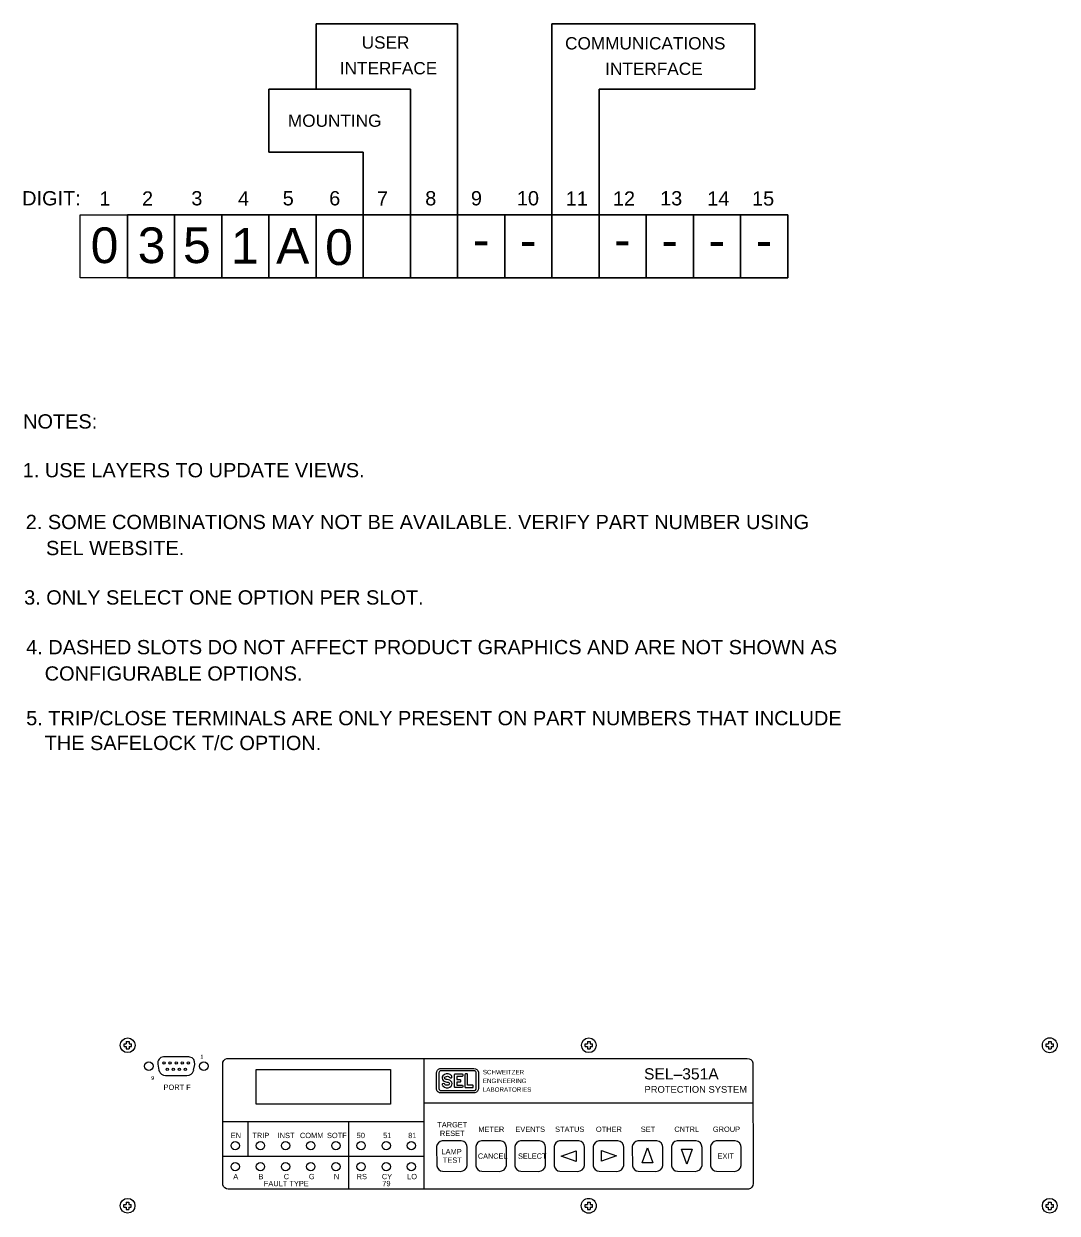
# Model space of a CAD drawing. Extents: x 0.8 to 46.6, y 0.6 to 33.7.
# Drawn here: x 0.81 to 19.29, y 12.42 to 33.68 of the extents above; entities that cross this region are included whole.
import ezdxf

# ---------------------------------------------------------------- set-up
doc = ezdxf.new("R2010")
doc.units = 0
doc.header["$MEASUREMENT"] = 0
doc.layers.add('17_DWG', color=7, linetype='CONTINUOUS')
doc.styles.add('Arial', font='Arial')
doc.styles.add('SEL Standard', font='arial.ttf')

msp = doc.modelspace()

# ---------------------------------------------------------------- linework, layer by layer
at = {"layer": '17_DWG'}
for p, q in [((8.567, 33.685), (6.036, 33.685)), ((6.036, 33.685), (6.036, 32.517)), ((8.567, 30.267), (8.567, 33.685)), ((7.723, 32.517), (5.192, 32.517)), ((5.192, 32.517), (5.192, 31.392)), ((6.036, 32.517), (7.723, 32.517)), ((7.723, 30.267), (7.723, 32.517)), ((7.723, 32.517), (7.723, 30.267)), ((5.192, 31.392), (6.879, 31.392)), ((6.879, 31.392), (6.879, 30.267)), ((1.817, 29.142), (1.817, 30.267)), ((1.817, 30.267), (2.661, 30.267)), ((2.661, 30.267), (2.661, 29.142)), ((3.504, 30.267), (2.661, 30.267)), ((2.661, 30.267), (2.661, 29.142)), ((3.504, 29.142), (3.504, 30.267)), ((4.348, 30.267), (3.504, 30.267)), ((3.504, 30.267), (3.504, 29.142)), ((4.348, 29.142), (4.348, 30.267)), ((5.192, 30.267), (4.348, 30.267)), ((4.348, 30.267), (4.348, 29.142)), ((5.192, 29.142), (5.192, 30.267)), ((6.036, 30.267), (5.192, 30.267)), ((5.192, 30.267), (5.192, 29.142)), ((6.036, 29.142), (6.036, 30.267)), ((6.879, 30.267), (6.036, 30.267)), ((6.036, 30.267), (6.036, 29.142)), ((6.036, 30.267), (6.879, 30.267)), ((6.879, 29.142), (6.879, 30.267)), ((7.723, 30.267), (6.879, 30.267)), ((6.879, 30.267), (6.879, 29.142)), ((6.879, 30.267), (7.723, 30.267)), ((7.723, 29.142), (7.723, 30.267)), ((8.567, 30.267), (7.723, 30.267)), ((7.723, 30.267), (7.723, 29.142)), ((8.567, 29.142), (8.567, 30.267)), ((9.411, 30.267), (8.567, 30.267)), ((8.567, 30.267), (8.567, 29.142)), ((8.567, 30.267), (9.411, 30.267)), ((9.411, 29.142), (9.411, 30.267)), ((10.255, 30.267), (9.411, 30.267)), ((9.411, 30.267), (9.411, 29.142)), ((10.255, 29.142), (10.255, 30.267)), ((11.098, 30.267), (10.255, 30.267)), ((10.255, 30.267), (10.255, 29.142)), ((11.098, 29.142), (11.098, 30.267)), ((11.942, 30.267), (11.098, 30.267)), ((11.098, 30.267), (11.098, 29.142)), ((11.098, 30.267), (11.942, 30.267)), ((11.942, 29.142), (11.942, 30.267)), ((12.786, 30.267), (11.942, 30.267)), ((11.942, 30.267), (11.942, 29.142)), ((12.786, 29.142), (12.786, 30.267)), ((13.63, 30.267), (12.786, 30.267)), ((12.786, 30.267), (12.786, 29.142)), ((13.63, 29.142), (13.63, 30.267)), ((14.473, 30.267), (13.63, 30.267)), ((14.473, 29.142), (14.473, 30.267)), ((2.661, 29.142), (1.817, 29.142)), ((2.661, 29.142), (3.504, 29.142)), ((3.504, 29.142), (4.348, 29.142)), ((4.348, 29.142), (5.192, 29.142)), ((5.192, 29.142), (6.036, 29.142)), ((6.036, 29.142), (6.879, 29.142)), ((6.879, 29.142), (7.723, 29.142)), ((7.723, 29.142), (8.567, 29.142)), ((8.567, 29.142), (9.411, 29.142)), ((9.411, 29.142), (10.255, 29.142)), ((10.255, 29.142), (11.098, 29.142)), ((11.098, 29.142), (11.942, 29.142)), ((11.942, 29.142), (12.786, 29.142)), ((12.786, 29.142), (13.63, 29.142)), ((13.63, 29.142), (14.473, 29.142))]:
    msp.add_line(p, q, dxfattribs=at)
for points in [[(6.036, 33.685), (8.567, 33.685), (8.567, 30.267), (7.723, 30.267), (7.723, 32.517), (6.036, 32.517)], [(13.886, 33.685), (10.254, 33.685), (10.254, 30.267), (11.098, 30.267), (11.098, 32.517), (13.886, 32.517)], [(5.192, 32.517), (7.723, 32.517), (7.723, 30.267), (6.879, 30.267), (6.879, 31.392), (5.192, 31.392)], [(2.661, 29.142), (1.817, 29.142), (1.817, 30.267), (2.661, 30.267)], [(3.504, 29.142), (2.661, 29.142), (2.661, 30.267), (3.504, 30.267)], [(4.348, 29.142), (3.504, 29.142), (3.504, 30.267), (4.348, 30.267)], [(5.192, 29.142), (4.348, 29.142), (4.348, 30.267), (5.192, 30.267)], [(6.036, 29.142), (5.192, 29.142), (5.192, 30.267), (6.036, 30.267)], [(6.879, 29.142), (6.036, 29.142), (6.036, 30.267), (6.879, 30.267)], [(7.723, 29.142), (6.879, 29.142), (6.879, 30.267), (7.723, 30.267)], [(8.567, 29.142), (7.723, 29.142), (7.723, 30.267), (8.567, 30.267)], [(9.411, 29.142), (8.567, 29.142), (8.567, 30.267), (9.411, 30.267)], [(10.254, 29.142), (9.411, 29.142), (9.411, 30.267), (10.254, 30.267)], [(11.098, 29.142), (10.254, 29.142), (10.254, 30.267), (11.098, 30.267)], [(11.942, 29.142), (11.098, 29.142), (11.098, 30.267), (11.942, 30.267)], [(12.786, 29.142), (11.942, 29.142), (11.942, 30.267), (12.786, 30.267)], [(13.63, 29.142), (12.786, 29.142), (12.786, 30.267), (13.63, 30.267)], [(14.473, 29.142), (13.63, 29.142), (13.63, 30.267), (14.473, 30.267)], [(7.366, 14.365), (4.965, 14.365), (4.965, 14.987), (7.366, 14.987)], [(10.42, 13.439), (10.69, 13.534), (10.69, 13.344)], [(11.41, 13.444), (11.14, 13.349), (11.14, 13.539)], [(11.963, 13.586), (12.058, 13.316), (11.868, 13.316)], [(12.668, 13.296), (12.573, 13.566), (12.763, 13.566)]]:
    msp.add_lwpolyline(points, close=True, dxfattribs=at)
msp.add_lwpolyline([(10.254, 30.267), (10.254, 33.685), (13.886, 33.685), (13.886, 32.517), (11.098, 32.517), (11.098, 30.267)], dxfattribs=at)
at = {"layer": '17_DWG', "flags": 128}
for points in [[(2.601, 15.446), (2.641, 15.446)], [(2.601, 15.396), (2.601, 15.446)], [(2.601, 15.396), (2.641, 15.396)], [(2.641, 15.486), (2.641, 15.446)], [(2.641, 15.486), (2.691, 15.486)], [(2.641, 15.396), (2.641, 15.355)], [(2.641, 15.355), (2.691, 15.355)], [(2.691, 15.486), (2.691, 15.446)], [(2.691, 15.446), (2.731, 15.446)], [(2.691, 15.396), (2.691, 15.355)], [(2.691, 15.396), (2.731, 15.396)], [(2.731, 15.396), (2.731, 15.446)], [(10.85, 15.446), (10.89, 15.446)], [(10.85, 15.396), (10.85, 15.446)], [(10.85, 15.396), (10.89, 15.396)], [(10.89, 15.486), (10.89, 15.446)], [(10.89, 15.486), (10.94, 15.486)], [(10.89, 15.396), (10.89, 15.355)], [(10.89, 15.355), (10.94, 15.355)], [(10.94, 15.486), (10.94, 15.446)], [(10.94, 15.446), (10.98, 15.446)], [(10.94, 15.396), (10.94, 15.355)], [(10.94, 15.396), (10.98, 15.396)], [(10.98, 15.396), (10.98, 15.446)], [(19.095, 15.446), (19.135, 15.446)], [(19.095, 15.396), (19.095, 15.446)], [(19.095, 15.396), (19.135, 15.396)], [(19.135, 15.486), (19.135, 15.446)], [(19.135, 15.486), (19.186, 15.486)], [(19.135, 15.396), (19.135, 15.355)], [(19.135, 15.355), (19.186, 15.355)], [(19.186, 15.486), (19.186, 15.446)], [(19.186, 15.446), (19.225, 15.446)], [(19.186, 15.396), (19.186, 15.355)], [(19.186, 15.396), (19.225, 15.396)], [(19.225, 15.396), (19.225, 15.446)], [(7.965, 15.187), (7.965, 12.847)], [(7.965, 14.39), (13.853, 14.39)], [(4.365, 14.06), (7.965, 14.06)], [(4.815, 14.06), (4.815, 13.438)], [(6.615, 14.06), (6.615, 12.847)], [(4.365, 13.438), (7.965, 13.438)], [(2.599, 12.576), (2.639, 12.576)], [(2.599, 12.526), (2.599, 12.576)], [(2.639, 12.616), (2.639, 12.576)], [(2.639, 12.616), (2.689, 12.616)], [(2.689, 12.616), (2.689, 12.576)], [(2.689, 12.576), (2.729, 12.576)], [(2.729, 12.526), (2.729, 12.576)], [(10.848, 12.576), (10.888, 12.576)], [(10.848, 12.526), (10.848, 12.576)], [(10.888, 12.616), (10.888, 12.576)], [(10.888, 12.616), (10.938, 12.616)], [(10.938, 12.616), (10.938, 12.576)], [(10.938, 12.576), (10.978, 12.576)], [(10.978, 12.526), (10.978, 12.576)], [(19.093, 12.576), (19.134, 12.576)], [(19.093, 12.526), (19.093, 12.576)], [(19.134, 12.616), (19.134, 12.576)], [(19.134, 12.616), (19.184, 12.616)], [(19.184, 12.616), (19.184, 12.576)], [(19.184, 12.576), (19.224, 12.576)], [(19.224, 12.526), (19.224, 12.576)], [(2.599, 12.526), (2.639, 12.526)], [(2.639, 12.526), (2.639, 12.486)], [(2.639, 12.486), (2.689, 12.486)], [(2.689, 12.526), (2.689, 12.486)], [(2.689, 12.526), (2.729, 12.526)], [(10.848, 12.526), (10.888, 12.526)], [(10.888, 12.526), (10.888, 12.486)], [(10.888, 12.486), (10.938, 12.486)], [(10.938, 12.526), (10.938, 12.486)], [(10.938, 12.526), (10.978, 12.526)], [(19.093, 12.526), (19.134, 12.526)], [(19.134, 12.526), (19.134, 12.486)], [(19.134, 12.486), (19.184, 12.486)], [(19.184, 12.526), (19.184, 12.486)], [(19.184, 12.526), (19.224, 12.526)]]:
    msp.add_lwpolyline(points, dxfattribs=at)
at = {"layer": '17_DWG'}
for points in [[(3.205, 15.084), (3.225, 14.976, -0.467928), (3.225, 14.973), (3.225, 14.973, 0.494511), (3.227, 14.963, 0.36141), (3.344, 14.882), (3.725, 14.882, 0.362072), (3.842, 14.963, 0.495237), (3.845, 14.973), (3.844, 14.973, -0.467928), (3.845, 14.976), (3.864, 15.079, -0.5), (3.864, 15.084), (3.865, 15.083, 0.511261), (3.865, 15.086, 0.393757), (3.78, 15.21, 0.057481), (3.744, 15.213), (3.326, 15.213, 0.425412), (3.204, 15.109, 0.025267), (3.204, 15.098, 0.025429), (3.206, 15.086, -0.534862), (3.206, 15.083), (3.205, 15.084)], [(13.853, 12.947, -0.355956), (13.773, 12.849), (4.465, 12.847, -0.355718), (4.367, 12.927), (4.365, 15.087, -0.354785), (4.441, 15.183), (13.745, 15.185, 0.009611), (13.746, 15.185, -0.37623), (13.851, 15.107), (13.853, 12.947)], [(8.266, 15.005), (8.858, 15.005, -0.376147), (8.939, 14.942), (8.941, 14.649, -0.368864), (8.878, 14.571), (8.272, 14.569, -0.434209), (8.19, 14.646, 0), (8.19, 14.924, -0.360884), (8.251, 15.003)], [(8.272, 14.965, 0.434556), (8.232, 14.926), (8.232, 14.646, 0.391362), (8.268, 14.611, 0.020946), (8.278, 14.611), (8.861, 14.611, 0.442819), (8.901, 14.649), (8.901, 14.929, 0.378309), (8.865, 14.965, 0.022236), (8.855, 14.965), (8.294, 14.965)], [(8.332, 14.732, 0.229923), (8.296, 14.729, 0.213355), (8.293, 14.718, -0.001492), (8.293, 14.716, 0.128166), (8.301, 14.698, -0.021322), (8.303, 14.696, 0.371593), (8.43, 14.673, 0.384876), (8.463, 14.762, 0.260466), (8.38, 14.808, -0.400594), (8.334, 14.837, -0.124241), (8.337, 14.847, 0.000997), (8.338, 14.849, -0.289092), (8.403, 14.863, -0.155056), (8.421, 14.848, 0.383363), (8.46, 14.841, 0.042489), (8.461, 14.842, -0.002445), (8.463, 14.843, 0.412549), (8.447, 14.886, 0.047978), (8.435, 14.896, 0.000015), (8.433, 14.898, 0.355942), (8.302, 14.875, 0.385436), (8.309, 14.791, 0.08928), (8.376, 14.764, 0.915864), (8.377, 14.764, -0.943876), (8.376, 14.764, 0.018564), (8.379, 14.764, 0.006241), (8.383, 14.763, -0.405448), (8.424, 14.732, -0.353954), (8.382, 14.705, -0.297341), (8.337, 14.726, 0.082235), (8.333, 14.731)], [(8.512, 14.88), (8.512, 14.88), (8.512, 14.88), (8.512, 14.88), (8.512, 14.88), (8.512, 14.88), (8.512, 14.88), (8.512, 14.88), (8.512, 14.896, -0.472401), (8.525, 14.909), (8.648, 14.909, -0.433218), (8.66, 14.895), (8.66, 14.876, -0.394539), (8.65, 14.865, -0.030744), (8.648, 14.865), (8.555, 14.865, 0.414214), (8.554, 14.864), (8.554, 14.808, 0.414214), (8.555, 14.807), (8.609, 14.807, -0.426227), (8.618, 14.797, 0), (8.618, 14.777, -0.37208), (8.611, 14.764, -0.039497), (8.609, 14.764), (8.555, 14.764, 0.414214), (8.554, 14.763), (8.554, 14.708, 0.414214), (8.556, 14.708), (8.648, 14.708, -0.402569), (8.66, 14.697), (8.66, 14.676, -0.383578), (8.65, 14.665, -0.02551), (8.648, 14.665), (8.524, 14.665, -0.530298), (8.512, 14.68), (8.512, 14.872)], [(8.699, 14.675, 0.379231), (8.711, 14.665), (8.837, 14.665, 0.398846), (8.848, 14.675), (8.848, 14.696, 0.373662), (8.838, 14.708, 0.020119), (8.836, 14.708), (8.744, 14.708, -0.414214), (8.744, 14.715), (8.744, 14.892, 0.402454), (8.736, 14.909, 0.023762), (8.735, 14.909), (8.709, 14.909, 0.375586), (8.699, 14.895), (8.699, 14.676)], [(8.616, 13.166, 0.374387), (8.739, 13.273), (8.74, 13.592, 0.374592), (8.633, 13.715), (8.292, 13.714, 0.322335), (8.192, 13.61), (8.193, 13.267, 0.322162), (8.298, 13.167), (8.616, 13.166)], [(9.316, 13.166, 0.373854), (9.439, 13.273), (9.44, 13.592, 0.374174), (9.333, 13.715), (8.992, 13.714, 0.322335), (8.892, 13.61), (8.893, 13.267, 0.322162), (8.998, 13.167), (9.316, 13.166)], [(10.016, 13.166, 0.374022), (10.139, 13.273), (10.14, 13.592, 0.374428), (10.033, 13.715), (9.692, 13.714, 0.321924), (9.592, 13.61), (9.592, 13.267, 0.321689), (9.698, 13.167), (10.016, 13.166)], [(10.716, 13.166, 0.374022), (10.839, 13.273), (10.84, 13.592, 0.374963), (10.733, 13.715), (10.392, 13.714, 0.322809), (10.292, 13.61), (10.292, 13.267, 0.322162), (10.398, 13.167), (10.716, 13.166)], [(11.416, 13.166, 0.373854), (11.539, 13.273), (11.54, 13.592, 0.374709), (11.433, 13.715), (11.092, 13.714, 0.322809), (10.992, 13.61), (10.993, 13.267, 0.322162), (11.098, 13.167), (11.416, 13.166)], [(12.116, 13.166, 0.373854), (12.239, 13.273), (12.24, 13.592, 0.374709), (12.133, 13.715), (11.792, 13.714, 0.322809), (11.692, 13.61), (11.693, 13.267, 0.322162), (11.798, 13.167), (12.116, 13.166)], [(12.816, 13.166, 0.374387), (12.939, 13.273), (12.94, 13.592, 0.375128), (12.833, 13.715), (12.492, 13.714, 0.322809), (12.392, 13.61), (12.392, 13.267, 0.322162), (12.498, 13.167), (12.816, 13.166)], [(13.516, 13.166, 0.374387), (13.639, 13.273), (13.64, 13.592, 0.375128), (13.533, 13.715), (13.192, 13.714, 0.322809), (13.092, 13.61), (13.092, 13.267, 0.322162), (13.198, 13.167), (13.516, 13.166)]]:
    msp.add_lwpolyline(points, format="xyb", close=True, dxfattribs=at)
for centre, radius in [((2.666, 15.421), 0.132), ((10.915, 15.421), 0.132), ((19.16, 15.421), 0.133), ((3.043, 15.048), 0.076), ((3.316, 15.104), 0.0209), ((3.425, 15.104), 0.021), ((3.534, 15.104), 0.021), ((3.643, 15.104), 0.021), ((3.752, 15.104), 0.021), ((4.027, 15.048), 0.076), ((3.372, 14.991), 0.021), ((3.481, 14.991), 0.021), ((3.59, 14.991), 0.0209), ((3.699, 14.991), 0.0209), ((4.59, 13.626), 0.0749), ((5.04, 13.626), 0.0749), ((5.49, 13.626), 0.0749), ((5.94, 13.626), 0.0749), ((6.39, 13.626), 0.0749), ((6.84, 13.626), 0.0749), ((7.29, 13.626), 0.0749), ((7.74, 13.626), 0.0749), ((4.59, 13.251), 0.0749), ((5.04, 13.251), 0.0749), ((5.49, 13.251), 0.0749), ((5.94, 13.251), 0.0749), ((6.39, 13.251), 0.0749), ((6.84, 13.251), 0.0749), ((7.29, 13.251), 0.0749), ((7.74, 13.251), 0.0749), ((2.664, 12.551), 0.132), ((10.913, 12.551), 0.133), ((19.159, 12.551), 0.132)]:
    msp.add_circle(centre, radius, dxfattribs=at)

# ---------------------------------------------------------------- texts
for s, height, style, p in [('USER', 0.22, 'SEL Standard', (6.852, 33.241)), ('COMMUNICATIONS', 0.22, 'SEL Standard', (10.49, 33.226)), ('INTERFACE', 0.22, 'SEL Standard', (6.461, 32.781)), ('INTERFACE', 0.22, 'SEL Standard', (11.208, 32.771)), ('MOUNTING', 0.22, 'SEL Standard', (5.532, 31.843)), ('DIGIT:', 0.255, 'SEL Standard', (0.778, 30.438)), ('1', 0.255, 'SEL Standard', (2.159, 30.433)), ('2', 0.255, 'SEL Standard', (2.922, 30.433)), ('3', 0.255, 'SEL Standard', (3.804, 30.438)), ('4', 0.255, 'SEL Standard', (4.638, 30.433)), ('5', 0.255, 'SEL Standard', (5.438, 30.438)), ('6', 0.255, 'SEL Standard', (6.27, 30.438)), ('7', 0.255, 'SEL Standard', (7.124, 30.433)), ('8', 0.255, 'SEL Standard', (7.988, 30.438)), ('9', 0.255, 'SEL Standard', (8.805, 30.438)), ('10', 0.255, 'SEL Standard', (9.627, 30.438)), ('11', 0.255, 'SEL Standard', (10.501, 30.433)), ('12', 0.255, 'SEL Standard', (11.345, 30.433)), ('13', 0.255, 'SEL Standard', (12.189, 30.438)), ('14', 0.255, 'SEL Standard', (13.032, 30.433)), ('15', 0.255, 'SEL Standard', (13.834, 30.434)), ('0', 0.638, 'SEL Standard', (2.004, 29.406)), ('3', 0.638, 'SEL Standard', (2.845, 29.406)), ('5', 0.638, 'SEL Standard', (3.655, 29.406)), ('1', 0.638, 'SEL Standard', (4.514, 29.396)), ('A', 0.638, 'SEL Standard', (5.32, 29.396)), ('0', 0.638, 'SEL Standard', (6.198, 29.372)), ('-', 0.638, 'SEL Standard', (8.839, 29.512)), ('-', 0.638, 'SEL Standard', (9.68, 29.5)), ('-', 0.638, 'SEL Standard', (11.365, 29.512)), ('-', 0.638, 'SEL Standard', (12.212, 29.5)), ('-', 0.638, 'SEL Standard', (13.055, 29.5)), ('-', 0.638, 'SEL Standard', (13.899, 29.5)), ('NOTES:', 0.255, 'SEL Standard', (0.795, 26.448)), ('1. USE LAYERS TO UPDATE VIEWS.', 0.255, 'SEL Standard', (0.788, 25.576)), ('2. SOME COMBINATIONS MAY NOT BE AVAILABLE. VERIFY PART NUMBER USING', 0.255, 'SEL Standard', (0.842, 24.65)), ('SEL WEBSITE.', 0.255, 'SEL Standard', (1.204, 24.184)), ('3. ONLY SELECT ONE OPTION PER SLOT.', 0.255, 'SEL Standard', (0.813, 23.301)), ('4. DASHED SLOTS DO NOT AFFECT PRODUCT GRAPHICS AND ARE NOT SHOWN AS', 0.255, 'SEL Standard', (0.85, 22.412)), ('CONFIGURABLE OPTIONS.', 0.255, 'SEL Standard', (1.181, 21.941)), ('5. TRIP/CLOSE TERMINALS ARE ONLY PRESENT ON PART NUMBERS THAT INCLUDE', 0.255, 'SEL Standard', (0.85, 21.143)), ('THE SAFELOCK T/C OPTION.', 0.255, 'SEL Standard', (1.181, 20.699)), ('1', 0.07, 'Arial', (3.965, 15.182)), ('SCHWEITZER', 0.08, 'Arial', (9.018, 14.901)), ('SEL–351A', 0.2, 'Arial', (11.902, 14.81)), ('9', 0.07, 'Arial', (3.086, 14.802)), ('PORT F', 0.095, 'Arial', (3.307, 14.623)), ('ENGINEERING', 0.08, 'Arial', (9.018, 14.745)), ('PROTECTION SYSTEM', 0.12, 'Arial', (11.91, 14.572)), ('LABORATORIES', 0.08, 'Arial', (9.018, 14.589)), ('TARGET', 0.095, 'Arial', (8.203, 13.952)), ('EN', 0.095, 'Arial', (4.51, 13.761)), ('TRIP', 0.095, 'Arial', (4.896, 13.761)), ('INST', 0.095, 'Arial', (5.348, 13.761)), ('COMM', 0.095, 'Arial', (5.747, 13.761)), ('SOTF', 0.095, 'Arial', (6.23, 13.761)), ('50', 0.095, 'Arial', (6.762, 13.761)), ('51', 0.095, 'Arial', (7.235, 13.761)), ('81', 0.095, 'Arial', (7.683, 13.761)), ('RESET', 0.095, 'Arial', (8.25, 13.799)), ('METER', 0.095, 'Arial', (8.937, 13.872)), ('EVENTS', 0.095, 'Arial', (9.6, 13.872)), ('STATUS', 0.095, 'Arial', (10.311, 13.872)), ('OTHER', 0.095, 'Arial', (11.041, 13.872)), ('SET', 0.095, 'Arial', (11.844, 13.872)), ('CNTRL', 0.095, 'Arial', (12.444, 13.872)), ('GROUP', 0.095, 'Arial', (13.133, 13.872)), ('LAMP', 0.095, 'Arial', (8.279, 13.472)), ('TEST', 0.095, 'Arial', (8.303, 13.319)), ('EXIT', 0.095, 'Arial', (13.216, 13.392)), ('A', 0.095, 'Arial', (4.554, 13.026)), ('B', 0.095, 'Arial', (5.006, 13.026)), ('FAULT TYPE', 0.095, 'Arial', (5.101, 12.901)), ('C', 0.095, 'Arial', (5.457, 13.026)), ('G', 0.095, 'Arial', (5.906, 13.026)), ('N', 0.095, 'Arial', (6.353, 13.026)), ('RS', 0.095, 'Arial', (6.761, 13.026)), ('CY', 0.095, 'Arial', (7.212, 13.026)), ('79', 0.095, 'Arial', (7.22, 12.901)), ('LO', 0.095, 'Arial', (7.664, 13.026))]:
    msp.add_text(s, height=height, dxfattribs=dict(at, style=style)).set_placement(p)
at = {"layer": '17_DWG', "style": 'Arial', "width": 0.9}
for s, p in [('CANCEL', (8.93, 13.392)), ('SELECT', (9.648, 13.392))]:
    msp.add_text(s, height=0.095, dxfattribs=at).set_placement(p)

doc.saveas('drawing.dxf')
